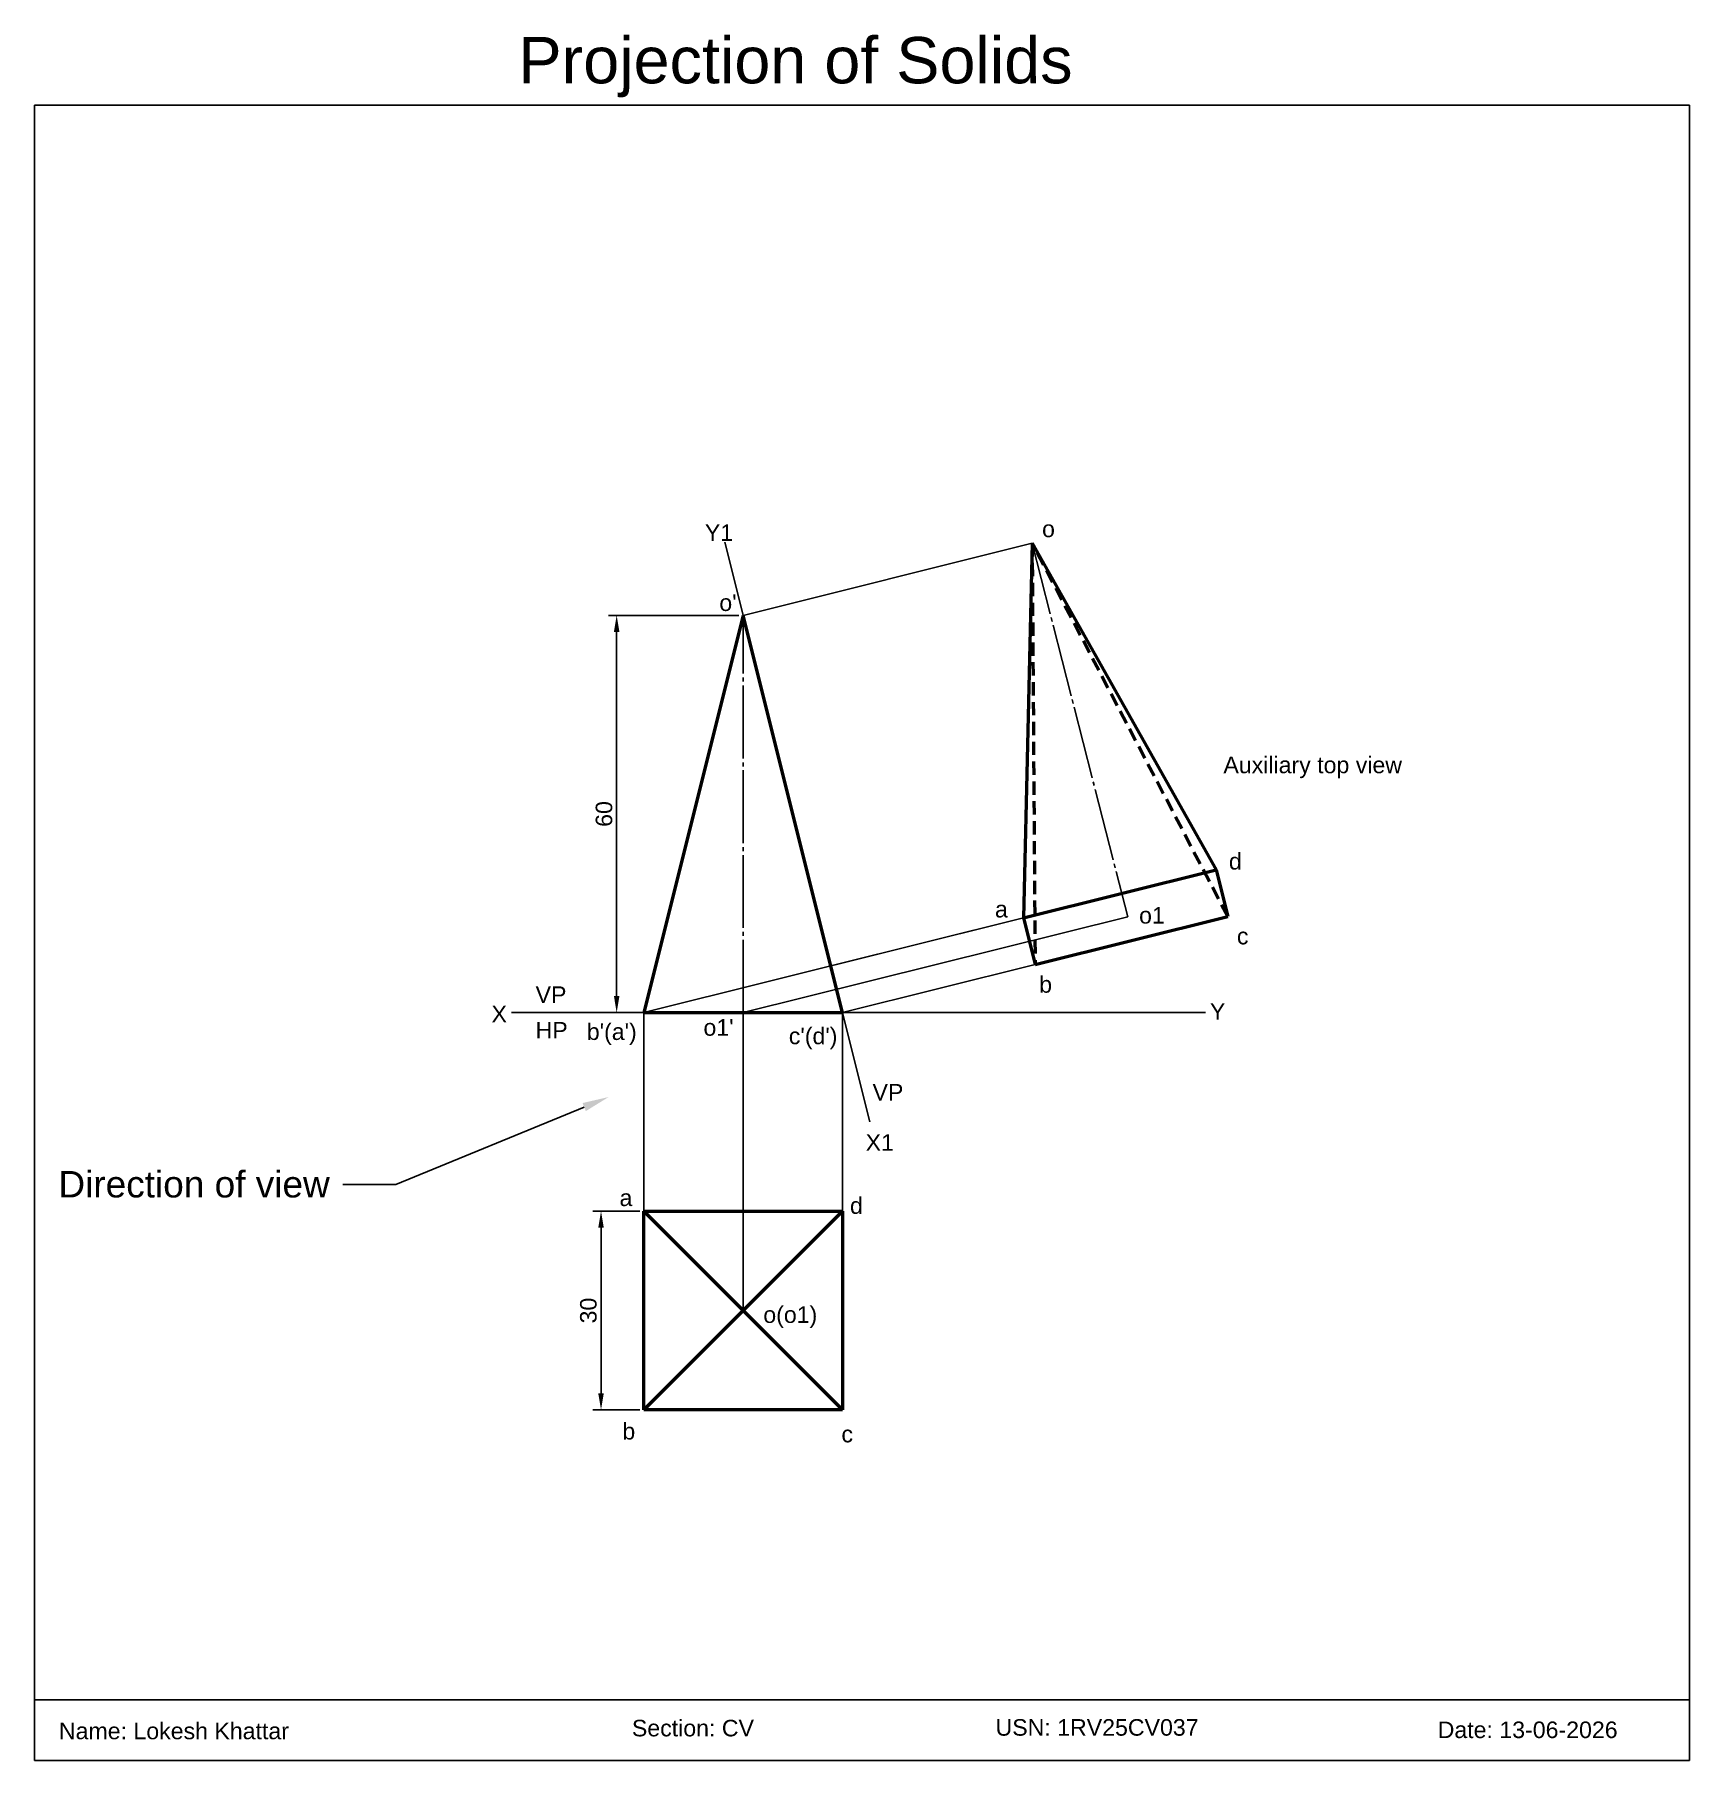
# Model space of a CAD drawing. Header units: millimetres. Extents: x 1687 to 1937, y 1387 to 1648.
import ezdxf
from ezdxf import colors
from ezdxf.entities.mleader import LeaderData, LeaderLine
from ezdxf.math import Vec2, Vec3

# ---------------------------------------------------------------- set-up
doc = ezdxf.new("R2010")
doc.units = ezdxf.units.MM
doc.linetypes.add('JIS_02_2.0', pattern=[3, 2, -1])
doc.linetypes.add('JIS_08_11', pattern=[12.8, 11, -0.6, 0.6, -0.6])
doc.styles.get("Standard").update_dxf_attribs({"font": 'arial.ttf'})
doc.dimstyles.new('ISO-25', dxfattribs={"dimtxt": 2.5, "dimasz": 2.5, "dimexe": 1.25, "dimexo": 0.625, "dimtad": 1, "dimtxsty": 'Standard', "dimcen": 2.5, "dimadec": 0, "dimazin": 0, "dimtfac": 1, "dimtmove": 0, "dimatfit": 3, "dimfxl": 1, "dimarcsym": 0})

# ---------------------------------------------------------------- blocks, each defined once
blk = doc.blocks.new('*D2')
at = {"color": 0, "lineweight": -2, "transparency": 16777216}
for p, q in [((1778.77, 1470.13), (1771.68, 1470.13)), ((1772.93, 1442.63), (1772.93, 1467.63)), ((1778.77, 1440.13), (1771.68, 1440.13))]:
    blk.add_line(p, q, dxfattribs=at)
at = {"color": 0, "transparency": 16777216}
for points in [[(1772.51, 1467.63), (1773.35, 1467.63), (1772.93, 1470.13)], [(1772.51, 1442.63), (1773.35, 1442.63), (1772.93, 1440.13)]]:
    blk.add_solid(points, dxfattribs=at)
at = {"layer": 'Defpoints', "color": 0, "transparency": 16777216}
for p in [(1772.93, 1470.13), (1779.39, 1470.13), (1779.39, 1440.13)]:
    blk.add_point(p, dxfattribs=at)
at = {"color": 0, "transparency": 16777216, "insert": (1771.03, 1455.13), "char_height": 2.5, "attachment_point": 5, "rotation": 90}
blk.add_mtext('30', dxfattribs=at)
blk = doc.blocks.new('*D3')
at = {"color": 0, "lineweight": -2, "transparency": 16777216}
for p, q in [((1793.77, 1560.13), (1774.04, 1560.13)), ((1775.29, 1502.63), (1775.29, 1557.63)), ((1793.77, 1500.13), (1774.04, 1500.13))]:
    blk.add_line(p, q, dxfattribs=at)
at = {"color": 0, "transparency": 16777216}
for points in [[(1774.88, 1557.63), (1775.71, 1557.63), (1775.29, 1560.13)], [(1774.88, 1502.63), (1775.71, 1502.63), (1775.29, 1500.13)]]:
    blk.add_solid(points, dxfattribs=at)
at = {"layer": 'Defpoints', "color": 0, "transparency": 16777216}
for p in [(1775.29, 1560.13), (1794.39, 1560.13), (1794.39, 1500.13)]:
    blk.add_point(p, dxfattribs=at)
at = {"color": 0, "transparency": 16777216, "insert": (1773.39, 1530.13), "char_height": 2.5, "attachment_point": 5, "rotation": 90}
blk.add_mtext('60', dxfattribs=at)

msp = doc.modelspace()

# ---------------------------------------------------------------- linework, layer by layer
for p, q in [((1687.352, 1637.179), (1937.352, 1637.179)), ((1687.352, 1387.179), (1687.352, 1637.179)), ((1937.352, 1637.179), (1937.352, 1387.179)), ((1813.516, 1483.634), (1791.623, 1571.202)), ((1794.393, 1560.125), (1838.049, 1571.039)), ((1807.628, 1507.184), (1865.846, 1521.699)), ((1794.393, 1500.125), (1852.491, 1514.611)), ((1809.393, 1500.125), (1867.611, 1514.64)), ((1779.393, 1500.125), (1836.732, 1514.46)), ((1809.393, 1500.125), (1838.502, 1507.383)), ((1759.393, 1500.125), (1864.261, 1500.125)), ((1779.393, 1470.125), (1779.393, 1500.125)), ((1794.393, 1455.125), (1794.393, 1500.125)), ((1809.393, 1470.125), (1809.393, 1500.125)), ((1687.352, 1396.355), (1937.352, 1396.355)), ((1937.352, 1387.179), (1687.352, 1387.179))]:
    msp.add_line(p, q)
at = {"lineweight": 50}
for p, q in [((1838.049, 1571.039), (1836.732, 1514.46)), ((1838.049, 1571.039), (1865.846, 1521.699)), ((1794.393, 1560.125), (1779.393, 1500.125)), ((1809.393, 1500.125), (1794.393, 1560.125)), ((1836.732, 1514.46), (1865.846, 1521.699)), ((1865.846, 1521.699), (1867.611, 1514.64)), ((1838.502, 1507.383), (1867.611, 1514.64)), ((1836.732, 1514.46), (1838.502, 1507.383)), ((1779.393, 1500.125), (1809.393, 1500.125)), ((1779.393, 1470.125), (1809.393, 1470.125)), ((1779.393, 1440.125), (1779.393, 1470.125)), ((1779.393, 1470.125), (1809.393, 1440.125)), ((1809.393, 1470.125), (1779.393, 1440.125)), ((1809.393, 1470.125), (1809.393, 1440.125)), ((1809.393, 1440.125), (1779.393, 1440.125))]:
    msp.add_line(p, q, dxfattribs=at)
at = {"color": 215, "linetype": 'JIS_08_11', "true_color": 0xa953a0}
for p, q in [((1838.049, 1571.039), (1852.491, 1514.611)), ((1794.393, 1500.125), (1794.393, 1560.125))]:
    msp.add_line(p, q, dxfattribs=at)
at = {"linetype": 'JIS_02_2.0', "lineweight": 50}
for p, q in [((1867.611, 1514.64), (1838.049, 1571.039)), ((1838.049, 1571.039), (1838.502, 1507.383))]:
    msp.add_line(p, q, dxfattribs=at)
at = {"lineweight": 35}
msp.add_line((1794.393, 1560.125), (1809.393, 1500.125), dxfattribs=at)

# ---------------------------------------------------------------- texts
at = {"attachment_point": 1}
for s, width, gutter_width, insert, char_height in [('Projection of Solids', 88.93794, 35, (1760.461, 1647.479), 7), ('Y1', 5.15743, 12.5, (1788.618, 1573.882), 2.5), ('o', 10.11493, 12.5, (1839.553, 1574.439), 2.5), ("o'", 10.11493, 12.5, (1790.799, 1563.288), 2.5), ('Auxiliary top view', 29.30578, 12.5, (1866.948, 1538.786), 2.5), ('d', 10.11493, 12.5, (1867.78, 1524.24), 2.5), ('a', 10.11493, 12.5, (1832.435, 1517.001), 2.5), ('o1', 10.11493, 12.5, (1854.21, 1516.078), 2.5), ('c', 10.11493, 12.5, (1868.988, 1512.936), 2.5), ('VP', 5.15743, 12.5, (1763.046, 1504.09), 2.5), ('b', 10.11493, 12.5, (1839.118, 1505.634), 2.5), ('Y', 5.15743, 12.5, (1864.905, 1501.551), 2.5), ('X', 5.15743, 12.5, (1756.384, 1501.161), 2.5), ("o1'", 10.11493, 12.5, (1788.403, 1499.144), 2.5), ('HP', 5.15743, 12.5, (1763.046, 1498.721), 2.5), ("b'(a')", 10.11493, 12.5, (1770.782, 1498.5), 2.5), ("c'(d')", 10.11493, 12.5, (1801.297, 1497.856), 2.5), ('VP', 5.15743, 12.5, (1813.945, 1489.355), 2.5), ('X1', 5.15743, 12.5, (1812.901, 1481.757), 2.5), ('a', 10.11493, 12.5, (1775.725, 1473.411), 2.5), ('d', 10.11493, 12.5, (1810.537, 1472.236), 2.5), ('o(o1)', 10.11493, 12.5, (1797.444, 1455.765), 2.5), ('b', 10.11493, 12.5, (1776.154, 1438.156), 2.5), ('c', 10.11493, 12.5, (1809.248, 1437.727), 2.5), ('Name: Lokesh Khattar', 59.01312, 12.5, (1691.041, 1392.887), 2.5), ('Section: CV', 59.01312, 12.5, (1777.594, 1393.321), 2.5), ('USN: 1RV25CV037', 59.01312, 12.5, (1832.527, 1393.423), 2.5), ('Date: 13-06-2026', 59.01312, 12.5, (1899.316, 1393.062), 2.5)]:
    msp.add_mtext_dynamic_manual_height_columns(s, width=width, gutter_width=gutter_width, heights=[0], dxfattribs=dict(at, insert=insert, char_height=char_height))

# ---------------------------------------------------------------- dimensions: what is measured, and where the dimension line sits
for base, p1, p2, picture, middle in [((1775.295, 1560.125), (1794.393, 1500.125), (1794.393, 1560.125), '*D3', (1773.393, 1530.125)), ((1772.931, 1470.125), (1779.393, 1440.125), (1779.393, 1470.125), '*D2', (1771.029, 1455.125))]:
    dim = msp.add_linear_dim(base=base, p1=p1, p2=p2, angle=90, dimstyle='ISO-25')
    dim.commit()
    dim.dimension.update_dxf_attribs({"geometry": picture, "text_midpoint": middle})

# ---------------------------------------------------------------- leaders
ml = msp.add_multileader_mtext('Standard')
ml.set_content('Direction of view', color=256)
ml.set_leader_properties()
ml.build(insert=Vec2(0, 0))
ctx = ml.context
ctx.base_point, ctx.plane_origin = Vec3(1689.432, 1474.182), Vec3(1774.084, 1487.383)
ctx.text_align_type = 2
notes = []
notes.append((ctx, [(0, (1, 1, 0), (1741.95, 1474.182), (-1, 0), 8, [(0, [(1774.084, 1487.383)], 0, [])])]))
ctx.mtext.insert, ctx.mtext.alignment, ctx.mtext.flow_direction = Vec3(1731.95, 1476.214), 3, 5
for ctx, leaders in notes:
    for number, flags, end, landing, length, lines in leaders:
        leader = LeaderData()
        leader.index, (leader.has_last_leader_line, leader.has_dogleg_vector, leader.attachment_direction) = number, flags
        leader.last_leader_point, leader.dogleg_vector, leader.dogleg_length = Vec3(end), Vec3(landing), length
        for number, points, colour, breaks in lines:
            line = LeaderLine()
            line.index, line.vertices, line.color, line.breaks = number, Vec3.list(points), colors.encode_raw_color(colour), breaks
            leader.lines.append(line)
        ctx.leaders.append(leader)

doc.saveas('drawing.dxf')
